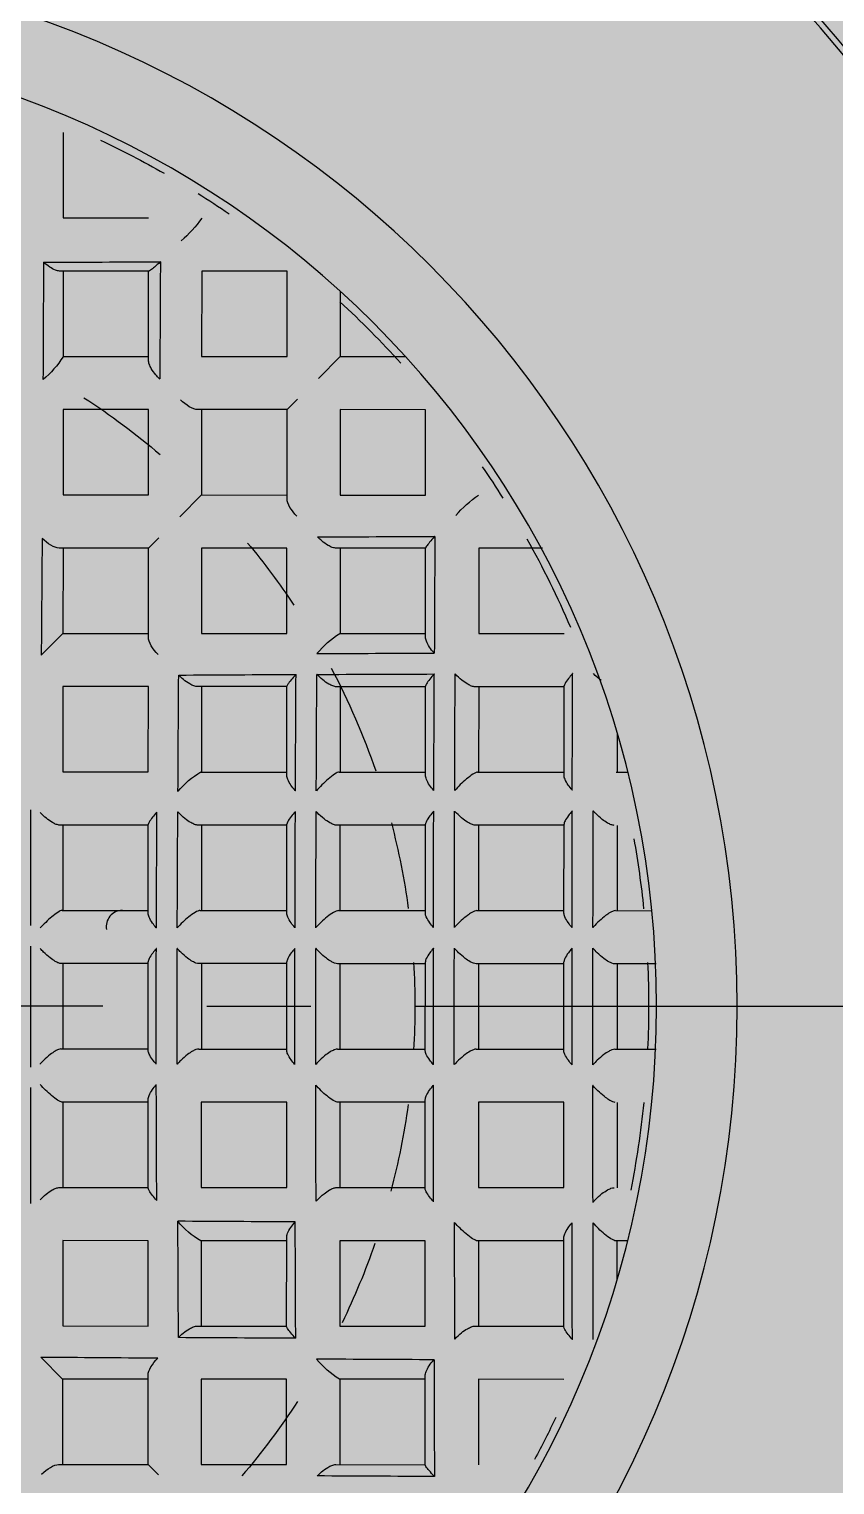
# Model space of a CAD drawing. Header units: millimetres. Extents: x 307301 to 459443, y -2888111 to -2805601.
# Drawn here: x 441224.58 to 441229.42, y -2881012.92 to -2881004.17 of the extents above; entities that cross this region are included whole.
import ezdxf

# ---------------------------------------------------------------- set-up
doc = ezdxf.new("R2010")
doc.units = ezdxf.units.MM
doc.header["$LTSCALE"] = 10
doc.header["$MEASUREMENT"] = 0
doc.linetypes.add('CENTER2', pattern=[1.125, 0.75, -0.125, 0.125, -0.125])
for name, color, linetype in [('$DDT_AUDIT_GENERATED_(131)', 7, 'Continuous'), ('$DDT_AUDIT_GENERATED_(159)', 7, 'Continuous'), ('$DDT_AUDIT_GENERATED_(15E)', 7, 'Continuous'), ('$DDT_AUDIT_GENERATED_(224)', 7, 'Continuous'), ('$DDT_AUDIT_GENERATED_(77)', 7, 'Continuous'), ('$DDT_AUDIT_GENERATED_(7E)', 7, 'Continuous'), ('$DDT_AUDIT_GENERATED_(901)', 7, 'Continuous'), ('$DDT_AUDIT_GENERATED_(E33)', 7, 'Continuous'), ('BMA  furniture', 6, 'Continuous'), ('Default', 7, 'Continuous'), ('Furniture - Plan', 3, 'Continuous')]:
    doc.layers.add(name, color=color, linetype=linetype)

# ---------------------------------------------------------------- blocks, each defined once
blk = doc.blocks.new('TUFTUFTU')
at = {"layer": 'Furniture - Plan', "ltscale": 0.01}
h = blk.add_hatch(color=250, dxfattribs=at)
h.dxf.hatch_style = 1
h.set_gradient(color1=(51, 51, 51), color2=(105, 105, 105), one_color=1, tint=0.41, name='INVCYLINDER')
edge = h.paths.add_edge_path()
edge.add_arc((1413476.938, -245799), 296.526, 0, 360)
at = {"layer": '$DDT_AUDIT_GENERATED_(131)', "color": 6, "linetype": 'Continuous'}
for start, end in [(115.3727, 119.6469), (122.0107, 124.2324), (132.6956, 137.8704), (145.7477, 147.984), (150.8264, 156.6984), (169.9388, 174.1675), (177.3842, 180.0261), (180.0261, 182.5504), (185.7775, 191.0834), (205.4253, 208.2256)]:
    blk.add_arc((1413476.938, -245799), 11.517, start, end, dxfattribs=at)
at = {"layer": '$DDT_AUDIT_GENERATED_(159)', "color": 6, "linetype": 'Continuous'}
for start, end in [(122.9248, 130.4438), (140.2891, 146.4102), (152.2081, 161.0698), (165.3604, 172.2515), (176.5422, 180.0261), (180.0261, 183.4538), (187.8004, 194.7813), (199.1279, 205.9048), (213.0563, 220.4118)]:
    blk.add_arc((1413476.938, -245799), 8.71, start, end, dxfattribs=at)
at = {"layer": '$DDT_AUDIT_GENERATED_(15E)', "color": 3, "linetype": 'Continuous'}
for radius in [295.946, 295.558]:
    blk.add_circle((1413476.938, -245799), radius, dxfattribs=at)
at = {"layer": '$DDT_AUDIT_GENERATED_(224)', "color": 3, "linetype": 'Continuous'}
for radius in [300, 296.526, 296.132]:
    blk.add_circle((1413476.938, -245799), radius, dxfattribs=at)
at = {"layer": '$DDT_AUDIT_GENERATED_(77)', "color": 6, "linetype": 'Continuous'}
for radius in [20.285, 17.962, 12.581]:
    blk.add_circle((1413476.938, -245799), radius, dxfattribs=at)
blk.add_arc((1413476.938, -245799), 18.03, 345.0261, 285.0261, dxfattribs=at)
at = {"layer": '$DDT_AUDIT_GENERATED_(7E)', "color": 6, "linetype": 'Continuous'}
for radius in [62.905, 61.937]:
    blk.add_circle((1413476.938, -245799), radius, dxfattribs=at)
at = {"layer": '$DDT_AUDIT_GENERATED_(901)', "color": 6, "linetype": 'Continuous'}
for p, q in [((1413472.453, -245788.502), (1413472.453, -245789.528)), ((1413472.453, -245789.528), (1413471.428, -245789.528)), ((1413469.763, -245790.168), (1413470.789, -245790.167)), ((1413469.764, -245791.193), (1413469.763, -245790.168)), ((1413470.789, -245790.167), (1413470.79, -245791.193)), ((1413471.425, -245790.167), (1413472.498, -245790.166)), ((1413471.428, -245791.24), (1413471.428, -245790.167)), ((1413472.454, -245790.166), (1413472.454, -245791.196)), ((1413469.125, -245790.407), (1413469.125, -245791.194)), ((1413469.125, -245791.194), (1413468.338, -245791.194)), ((1413469.125, -245791.194), (1413469.387, -245791.456)), ((1413470.79, -245791.193), (1413469.764, -245791.193)), ((1413472.454, -245791.192), (1413471.428, -245791.193)), ((1413468.099, -245791.833), (1413469.125, -245791.832)), ((1413468.1, -245792.859), (1413468.099, -245791.833)), ((1413469.125, -245791.832), (1413469.126, -245792.858)), ((1413469.639, -245791.707), (1413469.764, -245791.832)), ((1413469.764, -245792.906), (1413469.764, -245791.832)), ((1413469.764, -245791.832), (1413470.838, -245791.832)), ((1413470.79, -245791.832), (1413470.79, -245792.857)), ((1413471.429, -245792.857), (1413471.429, -245791.831)), ((1413471.429, -245791.831), (1413472.454, -245791.831)), ((1413472.454, -245791.831), (1413472.455, -245792.857)), ((1413469.126, -245792.858), (1413468.1, -245792.859)), ((1413470.79, -245792.857), (1413469.764, -245792.858)), ((1413470.79, -245792.857), (1413471.052, -245793.119)), ((1413472.455, -245792.857), (1413471.429, -245792.857)), ((1413471.304, -245793.371), (1413471.429, -245793.496)), ((1413466.697, -245793.498), (1413467.461, -245793.498)), ((1413467.461, -245793.498), (1413467.462, -245794.524)), ((1413468.101, -245794.567), (1413468.1, -245793.495)), ((1413468.1, -245793.497), (1413469.173, -245793.497)), ((1413469.126, -245793.497), (1413469.126, -245794.523)), ((1413469.765, -245793.497), (1413470.791, -245793.496)), ((1413469.765, -245794.523), (1413469.765, -245793.497)), ((1413470.791, -245793.496), (1413470.791, -245794.522)), ((1413471.429, -245793.496), (1413472.503, -245793.495)), ((1413471.43, -245794.569), (1413471.429, -245793.496)), ((1413472.455, -245793.495), (1413472.456, -245794.521)), ((1413467.462, -245794.524), (1413466.436, -245794.524)), ((1413469.13, -245794.523), (1413468.101, -245794.523)), ((1413470.791, -245794.522), (1413469.765, -245794.523)), ((1413472.456, -245794.521), (1413471.43, -245794.522)), ((1413472.456, -245794.521), (1413472.718, -245794.783)), ((1413466.437, -245796.226), (1413466.436, -245795.153)), ((1413466.436, -245795.163), (1413467.505, -245795.162)), ((1413467.462, -245795.162), (1413467.463, -245796.188)), ((1413468.101, -245796.227), (1413468.101, -245795.155)), ((1413468.101, -245795.162), (1413469.171, -245795.162)), ((1413469.127, -245795.162), (1413469.127, -245796.187)), ((1413469.766, -245796.228), (1413469.765, -245795.157)), ((1413469.765, -245795.161), (1413470.838, -245795.161)), ((1413470.791, -245795.161), (1413470.792, -245796.187)), ((1413471.431, -245796.186), (1413471.43, -245795.16)), ((1413471.43, -245795.16), (1413472.456, -245795.16)), ((1413472.456, -245795.16), (1413472.456, -245796.186)), ((1413465.798, -245795.719), (1413465.798, -245796.189)), ((1413465.812, -245796.189), (1413465.671, -245796.189)), ((1413467.475, -245796.188), (1413466.437, -245796.189)), ((1413469.137, -245796.187), (1413468.101, -245796.188)), ((1413470.799, -245796.187), (1413469.766, -245796.187)), ((1413472.456, -245796.186), (1413471.431, -245796.186)), ((1413472.844, -245796.641), (1413472.844, -245798.033)), ((1413465.798, -245796.828), (1413465.799, -245797.853)), ((1413466.438, -245797.884), (1413466.437, -245796.812)), ((1413466.437, -245796.827), (1413467.5, -245796.827)), ((1413467.463, -245796.827), (1413467.463, -245797.853)), ((1413468.102, -245797.884), (1413468.102, -245796.813)), ((1413468.102, -245796.827), (1413469.166, -245796.826)), ((1413469.128, -245796.826), (1413469.128, -245797.852)), ((1413469.767, -245797.884), (1413469.766, -245796.814)), ((1413469.766, -245796.826), (1413470.833, -245796.825)), ((1413470.792, -245796.825), (1413470.793, -245797.851)), ((1413471.431, -245797.885), (1413471.431, -245796.817)), ((1413471.431, -245796.825), (1413472.215, -245796.825)), ((1413472.215, -245796.825), (1413472.495, -245796.825)), ((1413472.457, -245796.825), (1413472.457, -245797.85)), ((1413465.82, -245797.853), (1413465.378, -245797.854)), ((1413467.484, -245797.853), (1413466.438, -245797.853)), ((1413469.147, -245797.852), (1413468.102, -245797.852)), ((1413470.81, -245797.851), (1413469.767, -245797.852)), ((1413471.741, -245797.851), (1413471.431, -245797.851)), ((1413472.467, -245797.85), (1413471.741, -245797.851)), ((1413472.844, -245798.278), (1413472.845, -245799.734)), ((1413466.438, -245799.541), (1413466.438, -245798.469)), ((1413468.103, -245799.54), (1413468.102, -245798.469)), ((1413469.767, -245799.538), (1413469.767, -245798.469)), ((1413471.432, -245799.536), (1413471.432, -245798.469)), ((1413471.432, -245798.49), (1413471.702, -245798.49)), ((1413471.702, -245798.49), (1413472.48, -245798.489)), ((1413472.457, -245798.489), (1413472.458, -245799.515)), ((1413465.332, -245798.492), (1413465.828, -245798.492)), ((1413465.799, -245798.492), (1413465.8, -245799.518)), ((1413466.438, -245798.492), (1413467.493, -245798.491)), ((1413467.464, -245798.491), (1413467.464, -245799.517)), ((1413468.102, -245798.491), (1413469.158, -245798.491)), ((1413469.128, -245798.491), (1413469.129, -245799.517)), ((1413469.767, -245798.49), (1413470.824, -245798.49)), ((1413470.793, -245798.49), (1413470.793, -245799.516)), ((1413465.828, -245799.518), (1413465.332, -245799.518)), ((1413467.493, -245799.517), (1413466.438, -245799.518)), ((1413469.158, -245799.517), (1413468.103, -245799.517)), ((1413470.824, -245799.516), (1413469.767, -245799.516)), ((1413471.702, -245799.515), (1413471.432, -245799.515)), ((1413472.48, -245799.515), (1413471.702, -245799.515)), ((1413472.845, -245799.98), (1413472.846, -245801.374)), ((1413465.8, -245800.157), (1413465.8, -245801.183)), ((1413466.439, -245800.156), (1413467.464, -245800.156)), ((1413466.439, -245801.182), (1413466.439, -245800.156)), ((1413467.464, -245800.156), (1413467.465, -245801.182)), ((1413468.104, -245801.196), (1413468.103, -245800.124)), ((1413468.103, -245800.156), (1413469.148, -245800.155)), ((1413469.129, -245800.155), (1413469.13, -245801.181)), ((1413469.768, -245800.155), (1413470.794, -245800.155)), ((1413469.768, -245801.181), (1413469.768, -245800.155)), ((1413470.794, -245800.155), (1413470.794, -245801.18)), ((1413471.433, -245801.188), (1413471.432, -245800.12)), ((1413471.432, -245800.154), (1413471.743, -245800.154)), ((1413471.743, -245800.154), (1413472.468, -245800.154)), ((1413472.458, -245800.154), (1413472.459, -245801.18)), ((1413467.465, -245801.182), (1413466.439, -245801.182)), ((1413469.168, -245801.181), (1413468.104, -245801.182)), ((1413470.794, -245801.18), (1413469.768, -245801.181)), ((1413472.217, -245801.18), (1413471.433, -245801.18)), ((1413472.497, -245801.18), (1413472.217, -245801.18)), ((1413466.44, -245802.856), (1413466.439, -245801.784)), ((1413469.769, -245802.85), (1413469.768, -245801.779)), ((1413465.673, -245801.821), (1413465.815, -245801.821)), ((1413465.801, -245801.821), (1413465.801, -245802.291)), ((1413466.439, -245801.821), (1413467.478, -245801.821)), ((1413467.465, -245801.821), (1413467.466, -245802.846)), ((1413468.104, -245801.82), (1413469.13, -245801.82)), ((1413468.104, -245802.846), (1413468.104, -245801.82)), ((1413469.13, -245801.82), (1413469.13, -245802.846)), ((1413469.769, -245801.82), (1413470.801, -245801.819)), ((1413470.794, -245801.819), (1413470.795, -245802.845)), ((1413471.433, -245801.819), (1413472.459, -245801.818)), ((1413471.434, -245802.845), (1413471.433, -245801.819)), ((1413472.459, -245801.818), (1413472.459, -245802.844)), ((1413467.508, -245802.846), (1413466.44, -245802.847)), ((1413469.13, -245802.846), (1413468.104, -245802.846)), ((1413470.842, -245802.845), (1413469.769, -245802.845)), ((1413472.459, -245802.844), (1413471.434, -245802.845)), ((1413472.46, -245803.483), (1413472.722, -245803.221)), ((1413466.44, -245803.486), (1413467.466, -245803.485)), ((1413467.466, -245803.485), (1413467.466, -245804.511)), ((1413468.105, -245804.513), (1413468.105, -245803.441)), ((1413468.105, -245803.485), (1413469.134, -245803.484)), ((1413469.131, -245803.484), (1413469.131, -245804.51)), ((1413469.769, -245803.484), (1413470.795, -245803.484)), ((1413469.77, -245804.51), (1413469.769, -245803.484)), ((1413470.795, -245803.484), (1413470.796, -245804.509)), ((1413471.434, -245804.509), (1413471.434, -245803.436)), ((1413471.434, -245803.483), (1413472.46, -245803.483)), ((1413472.46, -245803.483), (1413472.46, -245804.509)), ((1413469.178, -245804.51), (1413468.105, -245804.511)), ((1413470.796, -245804.509), (1413469.77, -245804.51)), ((1413471.309, -245804.634), (1413471.434, -245804.509)), ((1413472.508, -245804.509), (1413471.434, -245804.509))]:
    blk.add_line(p, q, dxfattribs=at)
for centre, radius, start, end in [((1413471.95, -245788.73), 1.411, 214.5949, 229.5417), ((1415259.21, -245781.917), 1787.943, 180.260784, 180.305924), ((1414868.102, -245784.23), 1395.425, 180.239399, 180.297288), ((1413473.436, -245790.575), 1.162, 212.3198, 230.3959), ((1413466.664, -245794.021), 1.411, 40.5105, 55.4572), ((1413461.641, -247540.433), 1747.089, 89.745654, 89.79185), ((1414410.117, -245786.804), 937.434, 180.401846, 180.487663), ((1413468.51, -245795.505), 1.162, 39.6562, 57.7323), ((1413463.174, -247258.902), 1464.152, 89.756176, 89.811348), ((1413465.537, -245794.515), 0.732, 308.4799, 318.1342), ((1411643.18, -245801.017), 1823.164, 0.144928, 0.188983), ((1411871.796, -245801.424), 1595.962, 0.180084, 0.230369), ((1413463.672, -247163.98), 1368.978, 89.760007, 89.819025), ((1411903.637, -245801.538), 1564.372, 0.187877, 0.239169), ((1412005.115, -245802.647), 1464.311, 0.24395, 0.298697), ((1413465.383, -246773.19), 978.185, 89.667209, 89.749692), ((1412002.879, -245802.985), 1466.799, 0.256692, 0.311337), ((1411673.157, -245807.421), 1797.951, 0.350594, 0.395135), ((1413470.301, -245797.055), 1.001, 39.4629, 60.2045), ((1412107.613, -245799.742), 1358.477, 0.071156, 0.130241), ((1412163.344, -245799.723), 1302.998, 0.073326, 0.134915), ((1412451.408, -245799.635), 1016.347, 0.089011, 0.167875), ((1412498.277, -245799.624), 969.73, 0.09261, 0.175244), ((1412735.95, -245799.593), 733.47, 0.119953, 0.229024), ((1412773.693, -245799.595), 695.977, 0.126546, 0.241453), ((1412958.201, -245799.675), 512.884, 0.18039, 0.33595), ((1412985.93, -245799.707), 485.406, 0.19433, 0.35862), ((1412241.957, -245799.562), 1224.133, 359.993278, 0.058828), ((1412297.968, -245799.536), 1168.373, 359.991721, 0.060385), ((1412588.193, -245799.404), 879.562, 359.980511, 0.071595), ((1412635.549, -245799.383), 832.457, 359.977948, 0.074158), ((1412877.168, -245799.273), 592.25, 359.958571, 0.093534), ((1412915.869, -245799.255), 553.802, 359.95392, 0.09819), ((1413108.884, -245799.167), 362.199, 359.9161, 0.136), ((1413138.929, -245799.154), 332.406, 359.90633, 0.14577), ((1412107.624, -245799.503), 1358.466, 359.921865, 359.98095), ((1412498.261, -245799.266), 969.745, 359.876862, 359.959495), ((1412735.971, -245799.081), 733.448, 359.82308, 359.932155), ((1412985.892, -245798.74), 485.444, 359.69349, 359.85777), ((1411594.977, -245798.738), 1871.113, 359.869268, 359.9122), ((1411643.157, -245798.651), 1823.185, 359.863123, 359.907178), ((1411871.823, -245798.036), 1595.933, 359.821736, 359.872022), ((1412002.826, -245796.356), 1466.849, 359.74077, 359.795413), ((1413465.989, -244943.136), 858.465, 270.245407, 270.339537), ((1413470.303, -245800.951), 1.001, 299.8476, 320.5892), ((1411673.249, -245792.22), 1797.851, 359.65697, 359.701513), ((1413464.233, -244780.812), 1022.195, 270.304189, 270.383121), ((1413462.168, -244407.837), 1395.425, 270.239399, 270.297288), ((1413468.513, -245802.503), 1.162, 302.3198, 320.3959), ((1413464.743, -244865.821), 937.434, 270.401846, 270.487663), ((1413459.856, -244016.729), 1787.943, 270.260784, 270.305924)]:
    blk.add_arc(centre, radius, start, end, dxfattribs=at)
at = {"layer": '$DDT_AUDIT_GENERATED_(901)', "color": 6, "linetype": 'Continuous', "extrusion": (0, 0, -1)}
blk.add_ellipse((1413471.742, -245798.044), major_axis=(0.137, -0.137), ratio=1, start_param=3.926991, end_param=5.680114, dxfattribs=at)
at = {"layer": '$DDT_AUDIT_GENERATED_(901)', "color": 6, "linetype": 'Continuous'}
for points in [[(1413472.689, -245790.06), (1413472.217, -245790.059), (1413471.75, -245790.057), (1413471.286, -245790.055)], [(1413470.838, -245791.832), (1413470.896, -245791.832), (1413470.978, -245791.777), (1413471.044, -245791.713)], [(1413469.646, -245793.112), (1413469.71, -245793.047), (1413469.764, -245792.964), (1413469.764, -245792.906)], [(1413467.988, -245793.356), (1413467.991, -245793.82), (1413467.993, -245794.287), (1413467.995, -245794.758)], [(1413472.503, -245793.495), (1413472.56, -245793.495), (1413472.641, -245793.442), (1413472.707, -245793.379)], [(1413471.314, -245794.774), (1413471.377, -245794.708), (1413471.43, -245794.627), (1413471.43, -245794.569)], [(1413467.998, -245803.25), (1413467.997, -245803.721), (1413467.995, -245804.189), (1413467.994, -245804.653)], [(1413471.434, -245803.436), (1413471.434, -245803.378), (1413471.38, -245803.297), (1413471.318, -245803.232)], [(1413472.712, -245804.625), (1413472.647, -245804.562), (1413472.565, -245804.509), (1413472.508, -245804.509)]]:
    blk.add_open_spline(points, degree=3, dxfattribs=at)
for points, knots in [([(1413471.286, -245790.055), (1413471.287, -245790.056), (1413471.287, -245790.057), (1413471.288, -245790.057), (1413471.312, -245790.08), (1413471.335, -245790.1), (1413471.355, -245790.118), (1413471.374, -245790.134), (1413471.391, -245790.147), (1413471.404, -245790.156), (1413471.414, -245790.163), (1413471.421, -245790.167), (1413471.425, -245790.167)], [0, 0, 0, 0, 0.013084, 0.013084, 0.013084, 0.39311, 0.39311, 0.39311, 0.743636, 0.743636, 0.743636, 1, 1, 1, 1]), ([(1413472.498, -245790.166), (1413472.512, -245790.166), (1413472.529, -245790.162), (1413472.547, -245790.155), (1413472.569, -245790.147), (1413472.592, -245790.134), (1413472.615, -245790.118), (1413472.639, -245790.102), (1413472.663, -245790.083), (1413472.686, -245790.063), (1413472.687, -245790.062), (1413472.688, -245790.061), (1413472.689, -245790.06)], [0, 0, 0, 0, 0.279991, 0.279991, 0.279991, 0.629241, 0.629241, 0.629241, 0.985245, 0.985245, 0.985245, 1, 1, 1, 1]), ([(1413471.293, -245791.464), (1413471.294, -245791.463), (1413471.295, -245791.462), (1413471.296, -245791.461), (1413471.311, -245791.446), (1413471.326, -245791.43), (1413471.34, -245791.413), (1413471.361, -245791.389), (1413471.38, -245791.363), (1413471.395, -245791.337), (1413471.405, -245791.32), (1413471.413, -245791.303), (1413471.419, -245791.286), (1413471.425, -245791.27), (1413471.428, -245791.254), (1413471.428, -245791.24)], [0, 0, 0, 0, 0.013205, 0.013205, 0.013205, 0.234096, 0.234096, 0.234096, 0.56363, 0.56363, 0.56363, 0.780538, 0.780538, 0.780538, 1, 1, 1, 1]), ([(1413467.988, -245793.356), (1413467.989, -245793.356), (1413467.99, -245793.357), (1413467.991, -245793.358), (1413468.013, -245793.382), (1413468.034, -245793.405), (1413468.051, -245793.425), (1413468.067, -245793.444), (1413468.081, -245793.461), (1413468.09, -245793.474), (1413468.096, -245793.483), (1413468.1, -245793.491), (1413468.1, -245793.495)], [0, 0, 0, 0, 0.013084, 0.013084, 0.013084, 0.39311, 0.39311, 0.39311, 0.743636, 0.743636, 0.743636, 1, 1, 1, 1]), ([(1413469.173, -245793.497), (1413469.187, -245793.497), (1413469.203, -245793.493), (1413469.22, -245793.488), (1413469.236, -245793.482), (1413469.253, -245793.473), (1413469.27, -245793.463), (1413469.296, -245793.448), (1413469.322, -245793.429), (1413469.347, -245793.409), (1413469.363, -245793.395), (1413469.379, -245793.38), (1413469.394, -245793.364), (1413469.395, -245793.363), (1413469.396, -245793.362), (1413469.397, -245793.361)], [0, 0, 0, 0, 0.219462, 0.219462, 0.219462, 0.43637, 0.43637, 0.43637, 0.765904, 0.765904, 0.765904, 0.986795, 0.986795, 0.986795, 1, 1, 1, 1]), ([(1413467.995, -245794.758), (1413467.995, -245794.757), (1413467.996, -245794.757), (1413467.997, -245794.756), (1413468.018, -245794.733), (1413468.037, -245794.709), (1413468.053, -245794.685), (1413468.068, -245794.662), (1413468.081, -245794.638), (1413468.09, -245794.616), (1413468.097, -245794.599), (1413468.101, -245794.582), (1413468.101, -245794.567)], [0, 0, 0, 0, 0.014755, 0.014755, 0.014755, 0.370759, 0.370759, 0.370759, 0.720009, 0.720009, 0.720009, 1, 1, 1, 1]), ([(1413466.333, -245795.003), (1413466.334, -245795.004), (1413466.335, -245795.005), (1413466.336, -245795.006), (1413466.353, -245795.026), (1413466.37, -245795.045), (1413466.384, -245795.063), (1413466.401, -245795.085), (1413466.416, -245795.106), (1413466.425, -245795.123), (1413466.432, -245795.135), (1413466.436, -245795.146), (1413466.436, -245795.153)], [0, 0, 0, 0, 0.013794, 0.013794, 0.013794, 0.332699, 0.332699, 0.332699, 0.717117, 0.717117, 0.717117, 1, 1, 1, 1]), ([(1413467.505, -245795.162), (1413467.517, -245795.162), (1413467.531, -245795.159), (1413467.547, -245795.154), (1413467.562, -245795.149), (1413467.578, -245795.141), (1413467.593, -245795.132), (1413467.617, -245795.118), (1413467.642, -245795.101), (1413467.665, -245795.083), (1413467.692, -245795.06), (1413467.718, -245795.036), (1413467.742, -245795.01), (1413467.743, -245795.009), (1413467.744, -245795.008), (1413467.744, -245795.007)], [0, 0, 0, 0, 0.187816, 0.187816, 0.187816, 0.373526, 0.373526, 0.373526, 0.654344, 0.654344, 0.654344, 0.987809, 0.987809, 0.987809, 1, 1, 1, 1]), ([(1413467.996, -245795.008), (1413467.996, -245795.009), (1413467.997, -245795.01), (1413467.998, -245795.011), (1413468.017, -245795.031), (1413468.034, -245795.051), (1413468.049, -245795.07), (1413468.066, -245795.091), (1413468.08, -245795.111), (1413468.09, -245795.127), (1413468.097, -245795.139), (1413468.101, -245795.149), (1413468.101, -245795.155)], [0, 0, 0, 0, 0.013593, 0.013593, 0.013593, 0.347736, 0.347736, 0.347736, 0.724088, 0.724088, 0.724088, 1, 1, 1, 1]), ([(1413469.171, -245795.162), (1413469.184, -245795.162), (1413469.199, -245795.158), (1413469.215, -245795.153), (1413469.23, -245795.147), (1413469.247, -245795.139), (1413469.263, -245795.13), (1413469.288, -245795.116), (1413469.313, -245795.098), (1413469.336, -245795.079), (1413469.36, -245795.06), (1413469.382, -245795.038), (1413469.403, -245795.016), (1413469.404, -245795.015), (1413469.405, -245795.014), (1413469.406, -245795.013)], [0, 0, 0, 0, 0.198123, 0.198123, 0.198123, 0.393986, 0.393986, 0.393986, 0.691201, 0.691201, 0.691201, 0.987467, 0.987467, 0.987467, 1, 1, 1, 1]), ([(1413469.657, -245795.014), (1413469.658, -245795.015), (1413469.658, -245795.016), (1413469.659, -245795.017), (1413469.68, -245795.039), (1413469.699, -245795.061), (1413469.715, -245795.08), (1413469.732, -245795.1), (1413469.746, -245795.118), (1413469.755, -245795.133), (1413469.761, -245795.143), (1413469.765, -245795.152), (1413469.765, -245795.157)], [0, 0, 0, 0, 0.013311, 0.013311, 0.013311, 0.371992, 0.371992, 0.371992, 0.734773, 0.734773, 0.734773, 1, 1, 1, 1]), ([(1413470.838, -245795.161), (1413470.851, -245795.161), (1413470.867, -245795.157), (1413470.883, -245795.152), (1413470.899, -245795.146), (1413470.916, -245795.138), (1413470.933, -245795.128), (1413470.959, -245795.113), (1413470.985, -245795.095), (1413471.009, -245795.074), (1413471.027, -245795.059), (1413471.045, -245795.042), (1413471.062, -245795.024), (1413471.063, -245795.023), (1413471.064, -245795.022), (1413471.065, -245795.021)], [0, 0, 0, 0, 0.212867, 0.212867, 0.212867, 0.423265, 0.423265, 0.423265, 0.743237, 0.743237, 0.743237, 0.986997, 0.986997, 0.986997, 1, 1, 1, 1]), ([(1413467.475, -245796.188), (1413467.487, -245796.188), (1413467.508, -245796.198), (1413467.557, -245796.229), (1413467.583, -245796.249), (1413467.66, -245796.314), (1413467.709, -245796.363), (1413467.749, -245796.408)], [0, 0, 0, 0, 0.25, 0.25, 0.5, 0.5, 1, 1, 1, 1]), ([(1413469.137, -245796.187), (1413469.148, -245796.187), (1413469.169, -245796.197), (1413469.217, -245796.23), (1413469.244, -245796.251), (1413469.322, -245796.318), (1413469.371, -245796.367), (1413469.412, -245796.412)], [0, 0, 0, 0, 0.25, 0.25, 0.5, 0.5, 1, 1, 1, 1]), ([(1413466.337, -245796.405), (1413466.338, -245796.404), (1413466.339, -245796.403), (1413466.34, -245796.402), (1413466.357, -245796.383), (1413466.373, -245796.363), (1413466.386, -245796.343), (1413466.403, -245796.319), (1413466.416, -245796.295), (1413466.425, -245796.273), (1413466.433, -245796.256), (1413466.437, -245796.239), (1413466.437, -245796.226)], [0, 0, 0, 0, 0.014965, 0.014965, 0.014965, 0.324839, 0.324839, 0.324839, 0.702876, 0.702876, 0.702876, 1, 1, 1, 1]), ([(1413468.001, -245796.408), (1413468.002, -245796.408), (1413468.003, -245796.407), (1413468.003, -245796.406), (1413468.021, -245796.386), (1413468.037, -245796.365), (1413468.051, -245796.345), (1413468.068, -245796.321), (1413468.081, -245796.297), (1413468.09, -245796.275), (1413468.097, -245796.257), (1413468.101, -245796.241), (1413468.101, -245796.227)], [0, 0, 0, 0, 0.014955, 0.014955, 0.014955, 0.332887, 0.332887, 0.332887, 0.705714, 0.705714, 0.705714, 1, 1, 1, 1]), ([(1413469.664, -245796.413), (1413469.665, -245796.412), (1413469.665, -245796.411), (1413469.666, -245796.41), (1413469.685, -245796.389), (1413469.702, -245796.368), (1413469.717, -245796.346), (1413469.733, -245796.323), (1413469.746, -245796.299), (1413469.755, -245796.277), (1413469.762, -245796.259), (1413469.766, -245796.242), (1413469.766, -245796.228)], [0, 0, 0, 0, 0.014912, 0.014912, 0.014912, 0.34563, 0.34563, 0.34563, 0.710402, 0.710402, 0.710402, 1, 1, 1, 1]), ([(1413465.834, -245796.828), (1413465.844, -245796.828), (1413465.857, -245796.825), (1413465.871, -245796.82), (1413465.884, -245796.815), (1413465.899, -245796.808), (1413465.914, -245796.8), (1413465.935, -245796.788), (1413465.958, -245796.772), (1413465.979, -245796.756), (1413466.007, -245796.734), (1413466.035, -245796.709), (1413466.06, -245796.683), (1413466.068, -245796.675), (1413466.076, -245796.666), (1413466.084, -245796.657), (1413466.085, -245796.656), (1413466.086, -245796.655), (1413466.086, -245796.654)], [0, 0, 0, 0, 0.162938, 0.162938, 0.162938, 0.324202, 0.324202, 0.324202, 0.563299, 0.563299, 0.563299, 0.883093, 0.883093, 0.883093, 0.988652, 0.988652, 0.988652, 1, 1, 1, 1]), ([(1413466.338, -245796.655), (1413466.339, -245796.656), (1413466.34, -245796.657), (1413466.34, -245796.657), (1413466.356, -245796.675), (1413466.371, -245796.693), (1413466.384, -245796.711), (1413466.401, -245796.734), (1413466.416, -245796.756), (1413466.425, -245796.775), (1413466.433, -245796.789), (1413466.437, -245796.802), (1413466.437, -245796.812)], [0, 0, 0, 0, 0.014252, 0.014252, 0.014252, 0.306746, 0.306746, 0.306746, 0.70396, 0.70396, 0.70396, 1, 1, 1, 1]), ([(1413467.5, -245796.827), (1413467.511, -245796.827), (1413467.524, -245796.824), (1413467.538, -245796.819), (1413467.552, -245796.814), (1413467.566, -245796.807), (1413467.581, -245796.799), (1413467.604, -245796.786), (1413467.626, -245796.771), (1413467.648, -245796.754), (1413467.677, -245796.731), (1413467.704, -245796.706), (1413467.729, -245796.68), (1413467.736, -245796.673), (1413467.742, -245796.667), (1413467.748, -245796.66), (1413467.749, -245796.659), (1413467.749, -245796.658), (1413467.75, -245796.657)], [0, 0, 0, 0, 0.167273, 0.167273, 0.167273, 0.332789, 0.332789, 0.332789, 0.579523, 0.579523, 0.579523, 0.906487, 0.906487, 0.906487, 0.9885, 0.9885, 0.9885, 1, 1, 1, 1]), ([(1413468.002, -245796.658), (1413468.002, -245796.659), (1413468.003, -245796.659), (1413468.004, -245796.66), (1413468.02, -245796.679), (1413468.035, -245796.697), (1413468.048, -245796.714), (1413468.066, -245796.737), (1413468.081, -245796.759), (1413468.09, -245796.778), (1413468.097, -245796.791), (1413468.102, -245796.804), (1413468.102, -245796.813)], [0, 0, 0, 0, 0.014142, 0.014142, 0.014142, 0.312027, 0.312027, 0.312027, 0.706914, 0.706914, 0.706914, 1, 1, 1, 1]), ([(1413469.166, -245796.826), (1413469.178, -245796.826), (1413469.191, -245796.823), (1413469.205, -245796.818), (1413469.22, -245796.813), (1413469.235, -245796.806), (1413469.25, -245796.797), (1413469.273, -245796.784), (1413469.296, -245796.768), (1413469.318, -245796.751), (1413469.347, -245796.728), (1413469.375, -245796.702), (1413469.4, -245796.676), (1413469.404, -245796.672), (1413469.407, -245796.668), (1413469.411, -245796.664), (1413469.412, -245796.663), (1413469.413, -245796.662), (1413469.413, -245796.661)], [0, 0, 0, 0, 0.173521, 0.173521, 0.173521, 0.345169, 0.345169, 0.345169, 0.602704, 0.602704, 0.602704, 0.939268, 0.939268, 0.939268, 0.988285, 0.988285, 0.988285, 1, 1, 1, 1]), ([(1413469.665, -245796.662), (1413469.666, -245796.663), (1413469.666, -245796.664), (1413469.667, -245796.665), (1413469.684, -245796.684), (1413469.7, -245796.702), (1413469.713, -245796.72), (1413469.731, -245796.742), (1413469.745, -245796.763), (1413469.755, -245796.781), (1413469.762, -245796.795), (1413469.766, -245796.806), (1413469.766, -245796.814)], [0, 0, 0, 0, 0.013976, 0.013976, 0.013976, 0.321504, 0.321504, 0.321504, 0.711834, 0.711834, 0.711834, 1, 1, 1, 1]), ([(1413470.833, -245796.825), (1413470.845, -245796.825), (1413470.86, -245796.822), (1413470.874, -245796.817), (1413470.889, -245796.812), (1413470.905, -245796.804), (1413470.921, -245796.795), (1413470.944, -245796.782), (1413470.968, -245796.765), (1413470.991, -245796.747), (1413471.02, -245796.724), (1413471.048, -245796.697), (1413471.073, -245796.67), (1413471.074, -245796.669), (1413471.075, -245796.668), (1413471.075, -245796.667)], [0, 0, 0, 0, 0.183182, 0.183182, 0.183182, 0.364326, 0.364326, 0.364326, 0.63811, 0.63811, 0.63811, 0.987958, 0.987958, 0.987958, 1, 1, 1, 1]), ([(1413471.327, -245796.669), (1413471.327, -245796.67), (1413471.328, -245796.67), (1413471.329, -245796.671), (1413471.347, -245796.691), (1413471.364, -245796.711), (1413471.379, -245796.73), (1413471.396, -245796.751), (1413471.41, -245796.771), (1413471.42, -245796.788), (1413471.426, -245796.8), (1413471.431, -245796.81), (1413471.431, -245796.817)], [0, 0, 0, 0, 0.013705, 0.013705, 0.013705, 0.340198, 0.340198, 0.340198, 0.720806, 0.720806, 0.720806, 1, 1, 1, 1]), ([(1413472.495, -245796.825), (1413472.507, -245796.825), (1413472.522, -245796.821), (1413472.536, -245796.816), (1413472.551, -245796.811), (1413472.567, -245796.803), (1413472.583, -245796.794), (1413472.607, -245796.78), (1413472.632, -245796.762), (1413472.655, -245796.743), (1413472.68, -245796.723), (1413472.704, -245796.7), (1413472.726, -245796.677), (1413472.727, -245796.676), (1413472.728, -245796.675), (1413472.729, -245796.674)], [0, 0, 0, 0, 0.193472, 0.193472, 0.193472, 0.384698, 0.384698, 0.384698, 0.678326, 0.678326, 0.678326, 0.987694, 0.987694, 0.987694, 1, 1, 1, 1]), ([(1413465.82, -245797.853), (1413465.828, -245797.853), (1413465.837, -245797.856), (1413465.848, -245797.86), (1413465.859, -245797.864), (1413465.871, -245797.87), (1413465.884, -245797.877), (1413465.901, -245797.887), (1413465.919, -245797.899), (1413465.937, -245797.913), (1413465.961, -245797.931), (1413465.986, -245797.952), (1413466.01, -245797.974), (1413466.037, -245797.999), (1413466.063, -245798.026), (1413466.087, -245798.053), (1413466.087, -245798.054), (1413466.088, -245798.054), (1413466.089, -245798.055)], [0, 0, 0, 0, 0.130615, 0.130615, 0.130615, 0.260342, 0.260342, 0.260342, 0.438697, 0.438697, 0.438697, 0.690382, 0.690382, 0.690382, 0.989825, 0.989825, 0.989825, 1, 1, 1, 1]), ([(1413466.341, -245798.055), (1413466.341, -245798.054), (1413466.342, -245798.054), (1413466.343, -245798.053), (1413466.358, -245798.035), (1413466.373, -245798.017), (1413466.385, -245797.999), (1413466.402, -245797.975), (1413466.417, -245797.951), (1413466.426, -245797.929), (1413466.433, -245797.912), (1413466.438, -245797.897), (1413466.438, -245797.884)], [0, 0, 0, 0, 0.0149, 0.0149, 0.0149, 0.303312, 0.303312, 0.303312, 0.696338, 0.696338, 0.696338, 1, 1, 1, 1]), ([(1413467.484, -245797.853), (1413467.491, -245797.853), (1413467.501, -245797.855), (1413467.511, -245797.859), (1413467.522, -245797.863), (1413467.534, -245797.869), (1413467.546, -245797.876), (1413467.563, -245797.886), (1413467.581, -245797.898), (1413467.598, -245797.911), (1413467.623, -245797.93), (1413467.648, -245797.95), (1413467.671, -245797.972), (1413467.7, -245797.998), (1413467.727, -245798.026), (1413467.751, -245798.053), (1413467.752, -245798.054), (1413467.753, -245798.055), (1413467.753, -245798.056)], [0, 0, 0, 0, 0.129049, 0.129049, 0.129049, 0.257259, 0.257259, 0.257259, 0.432473, 0.432473, 0.432473, 0.68013, 0.68013, 0.68013, 0.989883, 0.989883, 0.989883, 1, 1, 1, 1]), ([(1413468.005, -245798.056), (1413468.006, -245798.055), (1413468.007, -245798.054), (1413468.007, -245798.053), (1413468.023, -245798.035), (1413468.037, -245798.017), (1413468.05, -245797.999), (1413468.067, -245797.975), (1413468.081, -245797.951), (1413468.091, -245797.929), (1413468.098, -245797.913), (1413468.102, -245797.897), (1413468.102, -245797.884)], [0, 0, 0, 0, 0.014924, 0.014924, 0.014924, 0.304806, 0.304806, 0.304806, 0.696698, 0.696698, 0.696698, 1, 1, 1, 1]), ([(1413469.147, -245797.852), (1413469.176, -245797.852), (1413469.233, -245797.887), (1413469.332, -245797.967), (1413469.379, -245798.013), (1413469.418, -245798.057)], [0, 0, 0, 0, 0.5, 0.5, 1, 1, 1, 1]), ([(1413469.669, -245798.058), (1413469.67, -245798.057), (1413469.671, -245798.056), (1413469.672, -245798.055), (1413469.687, -245798.037), (1413469.702, -245798.018), (1413469.715, -245798), (1413469.732, -245797.976), (1413469.746, -245797.952), (1413469.755, -245797.93), (1413469.762, -245797.913), (1413469.767, -245797.897), (1413469.767, -245797.884)], [0, 0, 0, 0, 0.014954, 0.014954, 0.014954, 0.307284, 0.307284, 0.307284, 0.69736, 0.69736, 0.69736, 1, 1, 1, 1]), ([(1413470.81, -245797.851), (1413470.837, -245797.851), (1413470.895, -245797.888), (1413470.995, -245797.969), (1413471.042, -245798.015), (1413471.082, -245798.06)], [0, 0, 0, 0, 0.5, 0.5, 1, 1, 1, 1]), ([(1413471.333, -245798.061), (1413471.334, -245798.06), (1413471.335, -245798.059), (1413471.336, -245798.058), (1413471.352, -245798.039), (1413471.367, -245798.02), (1413471.38, -245798.002), (1413471.396, -245797.978), (1413471.411, -245797.954), (1413471.42, -245797.932), (1413471.427, -245797.915), (1413471.431, -245797.899), (1413471.431, -245797.885)], [0, 0, 0, 0, 0.01499, 0.01499, 0.01499, 0.31191, 0.31191, 0.31191, 0.698733, 0.698733, 0.698733, 1, 1, 1, 1]), ([(1413472.467, -245797.85), (1413472.489, -245797.85), (1413472.542, -245797.887), (1413472.64, -245797.97), (1413472.688, -245798.016), (1413472.729, -245798.061)], [0, 0, 0, 0, 0.5, 0.5, 1, 1, 1, 1]), ([(1413465.828, -245798.492), (1413465.837, -245798.492), (1413465.848, -245798.49), (1413465.861, -245798.485), (1413465.873, -245798.481), (1413465.886, -245798.474), (1413465.9, -245798.467), (1413465.919, -245798.456), (1413465.94, -245798.442), (1413465.959, -245798.427), (1413465.987, -245798.406), (1413466.013, -245798.383), (1413466.038, -245798.359), (1413466.055, -245798.342), (1413466.072, -245798.325), (1413466.087, -245798.308), (1413466.088, -245798.307), (1413466.088, -245798.306), (1413466.089, -245798.305)], [0, 0, 0, 0, 0.145875, 0.145875, 0.145875, 0.290449, 0.290449, 0.290449, 0.498511, 0.498511, 0.498511, 0.786425, 0.786425, 0.786425, 0.989253, 0.989253, 0.989253, 1, 1, 1, 1]), ([(1413466.341, -245798.305), (1413466.342, -245798.306), (1413466.342, -245798.307), (1413466.343, -245798.307), (1413466.358, -245798.325), (1413466.372, -245798.342), (1413466.385, -245798.359), (1413466.402, -245798.383), (1413466.417, -245798.407), (1413466.426, -245798.427), (1413466.433, -245798.443), (1413466.438, -245798.458), (1413466.438, -245798.469)], [0, 0, 0, 0, 0.014647, 0.014647, 0.014647, 0.296301, 0.296301, 0.296301, 0.696508, 0.696508, 0.696508, 1, 1, 1, 1]), ([(1413467.493, -245798.491), (1413467.502, -245798.491), (1413467.513, -245798.489), (1413467.526, -245798.484), (1413467.538, -245798.48), (1413467.552, -245798.473), (1413467.565, -245798.466), (1413467.585, -245798.455), (1413467.606, -245798.441), (1413467.625, -245798.426), (1413467.653, -245798.405), (1413467.679, -245798.382), (1413467.704, -245798.358), (1413467.721, -245798.341), (1413467.737, -245798.325), (1413467.751, -245798.308), (1413467.752, -245798.307), (1413467.753, -245798.306), (1413467.754, -245798.305)], [0, 0, 0, 0, 0.146971, 0.146971, 0.146971, 0.292613, 0.292613, 0.292613, 0.502793, 0.502793, 0.502793, 0.793256, 0.793256, 0.793256, 0.98921, 0.98921, 0.98921, 1, 1, 1, 1]), ([(1413468.005, -245798.305), (1413468.006, -245798.306), (1413468.007, -245798.307), (1413468.008, -245798.308), (1413468.023, -245798.325), (1413468.037, -245798.343), (1413468.049, -245798.36), (1413468.066, -245798.383), (1413468.081, -245798.407), (1413468.091, -245798.427), (1413468.098, -245798.443), (1413468.102, -245798.457), (1413468.102, -245798.469)], [0, 0, 0, 0, 0.014628, 0.014628, 0.014628, 0.296243, 0.296243, 0.296243, 0.696776, 0.696776, 0.696776, 1, 1, 1, 1]), ([(1413469.158, -245798.491), (1413469.167, -245798.491), (1413469.179, -245798.488), (1413469.192, -245798.484), (1413469.204, -245798.479), (1413469.218, -245798.473), (1413469.231, -245798.465), (1413469.251, -245798.454), (1413469.272, -245798.44), (1413469.292, -245798.424), (1413469.32, -245798.404), (1413469.346, -245798.38), (1413469.371, -245798.356), (1413469.387, -245798.34), (1413469.402, -245798.325), (1413469.416, -245798.309), (1413469.417, -245798.308), (1413469.417, -245798.307), (1413469.418, -245798.306)], [0, 0, 0, 0, 0.148561, 0.148561, 0.148561, 0.295756, 0.295756, 0.295756, 0.509003, 0.509003, 0.509003, 0.80311, 0.80311, 0.80311, 0.989148, 0.989148, 0.989148, 1, 1, 1, 1]), ([(1413469.67, -245798.306), (1413469.67, -245798.307), (1413469.671, -245798.308), (1413469.672, -245798.309), (1413469.687, -245798.326), (1413469.701, -245798.344), (1413469.713, -245798.36), (1413469.731, -245798.384), (1413469.746, -245798.407), (1413469.755, -245798.428), (1413469.763, -245798.443), (1413469.767, -245798.458), (1413469.767, -245798.469)], [0, 0, 0, 0, 0.0146, 0.0146, 0.0146, 0.296351, 0.296351, 0.296351, 0.697247, 0.697247, 0.697247, 1, 1, 1, 1]), ([(1413470.824, -245798.49), (1413470.833, -245798.49), (1413470.845, -245798.487), (1413470.858, -245798.483), (1413470.87, -245798.478), (1413470.884, -245798.472), (1413470.898, -245798.464), (1413470.919, -245798.452), (1413470.94, -245798.438), (1413470.96, -245798.423), (1413470.988, -245798.402), (1413471.015, -245798.378), (1413471.039, -245798.353), (1413471.054, -245798.339), (1413471.067, -245798.325), (1413471.08, -245798.31), (1413471.081, -245798.309), (1413471.082, -245798.309), (1413471.082, -245798.308)], [0, 0, 0, 0, 0.151079, 0.151079, 0.151079, 0.300732, 0.300732, 0.300732, 0.51881, 0.51881, 0.51881, 0.818547, 0.818547, 0.818547, 0.989051, 0.989051, 0.989051, 1, 1, 1, 1]), ([(1413471.334, -245798.308), (1413471.335, -245798.309), (1413471.336, -245798.31), (1413471.336, -245798.311), (1413471.351, -245798.328), (1413471.366, -245798.345), (1413471.378, -245798.362), (1413471.395, -245798.386), (1413471.41, -245798.409), (1413471.42, -245798.429), (1413471.427, -245798.444), (1413471.432, -245798.458), (1413471.432, -245798.469)], [0, 0, 0, 0, 0.014552, 0.014552, 0.014552, 0.296996, 0.296996, 0.296996, 0.698185, 0.698185, 0.698185, 1, 1, 1, 1]), ([(1413472.48, -245798.489), (1413472.488, -245798.489), (1413472.499, -245798.487), (1413472.51, -245798.482), (1413472.522, -245798.477), (1413472.535, -245798.471), (1413472.548, -245798.463), (1413472.568, -245798.451), (1413472.588, -245798.437), (1413472.608, -245798.421), (1413472.636, -245798.4), (1413472.663, -245798.376), (1413472.688, -245798.351), (1413472.702, -245798.338), (1413472.715, -245798.325), (1413472.727, -245798.311), (1413472.728, -245798.31), (1413472.729, -245798.309), (1413472.729, -245798.308)], [0, 0, 0, 0, 0.152296, 0.152296, 0.152296, 0.303133, 0.303133, 0.303133, 0.524406, 0.524406, 0.524406, 0.830898, 0.830898, 0.830898, 0.989077, 0.989077, 0.989077, 1, 1, 1, 1]), ([(1413465.828, -245799.518), (1413465.837, -245799.518), (1413465.849, -245799.521), (1413465.861, -245799.525), (1413465.873, -245799.529), (1413465.887, -245799.536), (1413465.9, -245799.544), (1413465.92, -245799.555), (1413465.94, -245799.568), (1413465.96, -245799.583), (1413465.987, -245799.604), (1413466.014, -245799.627), (1413466.038, -245799.651), (1413466.056, -245799.668), (1413466.072, -245799.685), (1413466.087, -245799.702), (1413466.088, -245799.703), (1413466.089, -245799.704), (1413466.09, -245799.705)], [0, 0, 0, 0, 0.145875, 0.145875, 0.145875, 0.290449, 0.290449, 0.290449, 0.498511, 0.498511, 0.498511, 0.786425, 0.786425, 0.786425, 0.989253, 0.989253, 0.989253, 1, 1, 1, 1]), ([(1413467.493, -245799.517), (1413467.502, -245799.517), (1413467.514, -245799.52), (1413467.526, -245799.524), (1413467.539, -245799.529), (1413467.552, -245799.535), (1413467.566, -245799.543), (1413467.586, -245799.554), (1413467.606, -245799.568), (1413467.626, -245799.583), (1413467.653, -245799.604), (1413467.68, -245799.627), (1413467.705, -245799.651), (1413467.721, -245799.667), (1413467.737, -245799.684), (1413467.752, -245799.701), (1413467.753, -245799.702), (1413467.754, -245799.702), (1413467.754, -245799.703)], [0, 0, 0, 0, 0.146971, 0.146971, 0.146971, 0.292613, 0.292613, 0.292613, 0.502793, 0.502793, 0.502793, 0.793256, 0.793256, 0.793256, 0.98921, 0.98921, 0.98921, 1, 1, 1, 1]), ([(1413469.158, -245799.517), (1413469.168, -245799.517), (1413469.179, -245799.519), (1413469.192, -245799.524), (1413469.204, -245799.528), (1413469.218, -245799.535), (1413469.232, -245799.542), (1413469.252, -245799.554), (1413469.273, -245799.568), (1413469.293, -245799.583), (1413469.32, -245799.604), (1413469.347, -245799.627), (1413469.372, -245799.651), (1413469.387, -245799.667), (1413469.402, -245799.682), (1413469.416, -245799.698), (1413469.417, -245799.699), (1413469.418, -245799.7), (1413469.419, -245799.701)], [0, 0, 0, 0, 0.148561, 0.148561, 0.148561, 0.295756, 0.295756, 0.295756, 0.509003, 0.509003, 0.509003, 0.80311, 0.80311, 0.80311, 0.989148, 0.989148, 0.989148, 1, 1, 1, 1]), ([(1413469.67, -245799.701), (1413469.671, -245799.7), (1413469.672, -245799.699), (1413469.673, -245799.698), (1413469.688, -245799.681), (1413469.702, -245799.663), (1413469.714, -245799.646), (1413469.732, -245799.623), (1413469.746, -245799.599), (1413469.756, -245799.579), (1413469.763, -245799.563), (1413469.767, -245799.549), (1413469.767, -245799.538)], [0, 0, 0, 0, 0.0146, 0.0146, 0.0146, 0.296351, 0.296351, 0.296351, 0.697247, 0.697247, 0.697247, 1, 1, 1, 1]), ([(1413470.824, -245799.516), (1413470.834, -245799.516), (1413470.846, -245799.518), (1413470.858, -245799.523), (1413470.871, -245799.527), (1413470.885, -245799.534), (1413470.899, -245799.542), (1413470.919, -245799.553), (1413470.94, -245799.567), (1413470.96, -245799.583), (1413470.988, -245799.604), (1413471.015, -245799.628), (1413471.04, -245799.652), (1413471.054, -245799.666), (1413471.068, -245799.681), (1413471.081, -245799.695), (1413471.081, -245799.696), (1413471.082, -245799.697), (1413471.083, -245799.698)], [0, 0, 0, 0, 0.151079, 0.151079, 0.151079, 0.300732, 0.300732, 0.300732, 0.51881, 0.51881, 0.51881, 0.818547, 0.818547, 0.818547, 0.989051, 0.989051, 0.989051, 1, 1, 1, 1]), ([(1413471.335, -245799.697), (1413471.335, -245799.696), (1413471.336, -245799.695), (1413471.337, -245799.695), (1413471.352, -245799.677), (1413471.366, -245799.66), (1413471.379, -245799.643), (1413471.396, -245799.619), (1413471.411, -245799.596), (1413471.42, -245799.576), (1413471.428, -245799.561), (1413471.432, -245799.547), (1413471.432, -245799.536)], [0, 0, 0, 0, 0.014552, 0.014552, 0.014552, 0.296996, 0.296996, 0.296996, 0.698185, 0.698185, 0.698185, 1, 1, 1, 1]), ([(1413472.48, -245799.515), (1413472.488, -245799.515), (1413472.499, -245799.518), (1413472.511, -245799.522), (1413472.522, -245799.527), (1413472.535, -245799.533), (1413472.549, -245799.541), (1413472.568, -245799.553), (1413472.589, -245799.567), (1413472.609, -245799.583), (1413472.636, -245799.604), (1413472.664, -245799.628), (1413472.689, -245799.653), (1413472.702, -245799.666), (1413472.715, -245799.679), (1413472.728, -245799.693), (1413472.728, -245799.694), (1413472.729, -245799.695), (1413472.73, -245799.696)], [0, 0, 0, 0, 0.152296, 0.152296, 0.152296, 0.303133, 0.303133, 0.303133, 0.524406, 0.524406, 0.524406, 0.830898, 0.830898, 0.830898, 0.989077, 0.989077, 0.989077, 1, 1, 1, 1]), ([(1413466.341, -245799.705), (1413466.342, -245799.704), (1413466.343, -245799.703), (1413466.344, -245799.702), (1413466.359, -245799.685), (1413466.373, -245799.667), (1413466.385, -245799.65), (1413466.403, -245799.627), (1413466.417, -245799.603), (1413466.427, -245799.582), (1413466.434, -245799.567), (1413466.438, -245799.552), (1413466.438, -245799.541)], [0, 0, 0, 0, 0.014647, 0.014647, 0.014647, 0.296301, 0.296301, 0.296301, 0.696508, 0.696508, 0.696508, 1, 1, 1, 1]), ([(1413468.006, -245799.703), (1413468.007, -245799.702), (1413468.007, -245799.701), (1413468.008, -245799.7), (1413468.023, -245799.683), (1413468.037, -245799.666), (1413468.05, -245799.649), (1413468.067, -245799.625), (1413468.082, -245799.601), (1413468.091, -245799.581), (1413468.098, -245799.565), (1413468.103, -245799.551), (1413468.103, -245799.54)], [0, 0, 0, 0, 0.014628, 0.014628, 0.014628, 0.296243, 0.296243, 0.296243, 0.696776, 0.696776, 0.696776, 1, 1, 1, 1]), ([(1413465.821, -245800.157), (1413465.829, -245800.157), (1413465.838, -245800.155), (1413465.849, -245800.15), (1413465.86, -245800.146), (1413465.872, -245800.14), (1413465.885, -245800.133), (1413465.902, -245800.123), (1413465.92, -245800.111), (1413465.938, -245800.098), (1413465.962, -245800.079), (1413465.987, -245800.058), (1413466.011, -245800.036), (1413466.038, -245800.011), (1413466.064, -245799.984), (1413466.087, -245799.957), (1413466.088, -245799.956), (1413466.089, -245799.956), (1413466.09, -245799.955)], [0, 0, 0, 0, 0.130615, 0.130615, 0.130615, 0.260342, 0.260342, 0.260342, 0.438697, 0.438697, 0.438697, 0.690382, 0.690382, 0.690382, 0.989825, 0.989825, 0.989825, 1, 1, 1, 1]), ([(1413468.103, -245800.124), (1413468.103, -245800.111), (1413468.099, -245800.096), (1413468.092, -245800.079), (1413468.082, -245800.057), (1413468.068, -245800.033), (1413468.051, -245800.009), (1413468.038, -245799.991), (1413468.024, -245799.973), (1413468.008, -245799.955), (1413468.007, -245799.954), (1413468.007, -245799.953), (1413468.006, -245799.952)], [0, 0, 0, 0, 0.303302, 0.303302, 0.303302, 0.695194, 0.695194, 0.695194, 0.985076, 0.985076, 0.985076, 1, 1, 1, 1]), ([(1413469.148, -245800.155), (1413469.177, -245800.155), (1413469.234, -245800.12), (1413469.333, -245800.04), (1413469.38, -245799.994), (1413469.419, -245799.949)], [0, 0, 0, 0, 0.5, 0.5, 1, 1, 1, 1]), ([(1413471.432, -245800.12), (1413471.432, -245800.107), (1413471.428, -245800.09), (1413471.421, -245800.073), (1413471.412, -245800.051), (1413471.397, -245800.027), (1413471.381, -245800.003), (1413471.368, -245799.985), (1413471.353, -245799.966), (1413471.337, -245799.947), (1413471.336, -245799.947), (1413471.335, -245799.946), (1413471.334, -245799.945)], [0, 0, 0, 0, 0.301267, 0.301267, 0.301267, 0.68809, 0.68809, 0.68809, 0.98501, 0.98501, 0.98501, 1, 1, 1, 1]), ([(1413472.468, -245800.154), (1413472.49, -245800.154), (1413472.543, -245800.117), (1413472.641, -245800.034), (1413472.689, -245799.988), (1413472.73, -245799.943)], [0, 0, 0, 0, 0.5, 0.5, 1, 1, 1, 1]), ([(1413466.089, -245801.356), (1413466.088, -245801.355), (1413466.087, -245801.354), (1413466.086, -245801.353), (1413466.078, -245801.344), (1413466.07, -245801.335), (1413466.062, -245801.327), (1413466.037, -245801.301), (1413466.009, -245801.276), (1413465.981, -245801.254), (1413465.96, -245801.238), (1413465.937, -245801.222), (1413465.916, -245801.21), (1413465.901, -245801.202), (1413465.886, -245801.195), (1413465.873, -245801.19), (1413465.859, -245801.185), (1413465.846, -245801.183), (1413465.836, -245801.183)], [0, 0, 0, 0, 0.011348, 0.011348, 0.011348, 0.116907, 0.116907, 0.116907, 0.436701, 0.436701, 0.436701, 0.675798, 0.675798, 0.675798, 0.837062, 0.837062, 0.837062, 1, 1, 1, 1]), ([(1413468.004, -245801.351), (1413468.005, -245801.35), (1413468.005, -245801.349), (1413468.006, -245801.348), (1413468.022, -245801.33), (1413468.037, -245801.311), (1413468.051, -245801.294), (1413468.068, -245801.271), (1413468.083, -245801.249), (1413468.092, -245801.231), (1413468.099, -245801.217), (1413468.104, -245801.204), (1413468.104, -245801.196)], [0, 0, 0, 0, 0.014142, 0.014142, 0.014142, 0.312027, 0.312027, 0.312027, 0.706914, 0.706914, 0.706914, 1, 1, 1, 1]), ([(1413469.416, -245801.346), (1413469.415, -245801.345), (1413469.414, -245801.344), (1413469.413, -245801.343), (1413469.409, -245801.339), (1413469.406, -245801.335), (1413469.402, -245801.331), (1413469.377, -245801.305), (1413469.349, -245801.279), (1413469.32, -245801.256), (1413469.298, -245801.239), (1413469.275, -245801.223), (1413469.252, -245801.21), (1413469.237, -245801.201), (1413469.222, -245801.194), (1413469.207, -245801.189), (1413469.193, -245801.184), (1413469.179, -245801.181), (1413469.168, -245801.181)], [0, 0, 0, 0, 0.011715, 0.011715, 0.011715, 0.060732, 0.060732, 0.060732, 0.397296, 0.397296, 0.397296, 0.654831, 0.654831, 0.654831, 0.826479, 0.826479, 0.826479, 1, 1, 1, 1]), ([(1413471.329, -245801.336), (1413471.329, -245801.336), (1413471.33, -245801.335), (1413471.331, -245801.334), (1413471.349, -245801.314), (1413471.366, -245801.294), (1413471.381, -245801.276), (1413471.398, -245801.254), (1413471.412, -245801.234), (1413471.422, -245801.218), (1413471.428, -245801.206), (1413471.433, -245801.195), (1413471.433, -245801.188)], [0, 0, 0, 0, 0.013705, 0.013705, 0.013705, 0.340198, 0.340198, 0.340198, 0.720806, 0.720806, 0.720806, 1, 1, 1, 1]), ([(1413472.731, -245801.33), (1413472.73, -245801.329), (1413472.729, -245801.328), (1413472.728, -245801.327), (1413472.706, -245801.304), (1413472.682, -245801.281), (1413472.657, -245801.261), (1413472.634, -245801.242), (1413472.609, -245801.224), (1413472.585, -245801.21), (1413472.569, -245801.201), (1413472.553, -245801.194), (1413472.538, -245801.188), (1413472.524, -245801.183), (1413472.509, -245801.18), (1413472.497, -245801.18)], [0, 0, 0, 0, 0.012306, 0.012306, 0.012306, 0.321674, 0.321674, 0.321674, 0.615302, 0.615302, 0.615302, 0.806528, 0.806528, 0.806528, 1, 1, 1, 1]), ([(1413465.815, -245801.821), (1413465.84, -245801.821), (1413465.899, -245801.783), (1413466, -245801.698), (1413466.048, -245801.65), (1413466.088, -245801.605)], [0, 0, 0, 0, 0.5, 0.5, 1, 1, 1, 1]), ([(1413466.439, -245801.784), (1413466.439, -245801.77), (1413466.435, -245801.754), (1413466.428, -245801.736), (1413466.419, -245801.714), (1413466.405, -245801.69), (1413466.389, -245801.666), (1413466.375, -245801.647), (1413466.359, -245801.627), (1413466.342, -245801.607), (1413466.341, -245801.606), (1413466.341, -245801.605), (1413466.34, -245801.604)], [0, 0, 0, 0, 0.297124, 0.297124, 0.297124, 0.675161, 0.675161, 0.675161, 0.985035, 0.985035, 0.985035, 1, 1, 1, 1]), ([(1413467.478, -245801.821), (1413467.49, -245801.821), (1413467.511, -245801.811), (1413467.559, -245801.78), (1413467.586, -245801.759), (1413467.663, -245801.694), (1413467.711, -245801.646), (1413467.752, -245801.601)], [0, 0, 0, 0, 0.25, 0.25, 0.5, 0.5, 1, 1, 1, 1]), ([(1413469.768, -245801.779), (1413469.768, -245801.764), (1413469.764, -245801.748), (1413469.757, -245801.73), (1413469.748, -245801.708), (1413469.735, -245801.684), (1413469.719, -245801.66), (1413469.704, -245801.639), (1413469.687, -245801.617), (1413469.669, -245801.596), (1413469.668, -245801.595), (1413469.667, -245801.595), (1413469.666, -245801.594)], [0, 0, 0, 0, 0.289598, 0.289598, 0.289598, 0.65437, 0.65437, 0.65437, 0.985088, 0.985088, 0.985088, 1, 1, 1, 1]), ([(1413466.337, -245803.006), (1413466.338, -245803.005), (1413466.338, -245803.005), (1413466.339, -245803.004), (1413466.357, -245802.984), (1413466.373, -245802.965), (1413466.388, -245802.946), (1413466.405, -245802.925), (1413466.419, -245802.904), (1413466.429, -245802.887), (1413466.436, -245802.874), (1413466.44, -245802.864), (1413466.44, -245802.856)], [0, 0, 0, 0, 0.013794, 0.013794, 0.013794, 0.332699, 0.332699, 0.332699, 0.717117, 0.717117, 0.717117, 1, 1, 1, 1]), ([(1413467.748, -245803.001), (1413467.747, -245803), (1413467.746, -245802.999), (1413467.745, -245802.998), (1413467.722, -245802.973), (1413467.696, -245802.948), (1413467.668, -245802.926), (1413467.645, -245802.907), (1413467.621, -245802.89), (1413467.597, -245802.877), (1413467.581, -245802.868), (1413467.565, -245802.86), (1413467.55, -245802.855), (1413467.535, -245802.849), (1413467.52, -245802.846), (1413467.508, -245802.846)], [0, 0, 0, 0, 0.012191, 0.012191, 0.012191, 0.345656, 0.345656, 0.345656, 0.626474, 0.626474, 0.626474, 0.812184, 0.812184, 0.812184, 1, 1, 1, 1]), ([(1413469.66, -245802.992), (1413469.661, -245802.992), (1413469.662, -245802.991), (1413469.663, -245802.99), (1413469.683, -245802.968), (1413469.702, -245802.946), (1413469.719, -245802.926), (1413469.735, -245802.907), (1413469.749, -245802.888), (1413469.758, -245802.874), (1413469.765, -245802.863), (1413469.769, -245802.855), (1413469.769, -245802.85)], [0, 0, 0, 0, 0.013311, 0.013311, 0.013311, 0.371992, 0.371992, 0.371992, 0.734773, 0.734773, 0.734773, 1, 1, 1, 1]), ([(1413471.069, -245802.984), (1413471.068, -245802.983), (1413471.067, -245802.982), (1413471.066, -245802.981), (1413471.049, -245802.964), (1413471.031, -245802.947), (1413471.012, -245802.931), (1413470.988, -245802.911), (1413470.962, -245802.892), (1413470.937, -245802.878), (1413470.92, -245802.868), (1413470.903, -245802.86), (1413470.887, -245802.854), (1413470.871, -245802.848), (1413470.855, -245802.845), (1413470.842, -245802.845)], [0, 0, 0, 0, 0.013003, 0.013003, 0.013003, 0.256763, 0.256763, 0.256763, 0.576735, 0.576735, 0.576735, 0.787133, 0.787133, 0.787133, 1, 1, 1, 1]), ([(1413468.105, -245803.441), (1413468.105, -245803.427), (1413468.101, -245803.41), (1413468.094, -245803.392), (1413468.085, -245803.37), (1413468.072, -245803.346), (1413468.057, -245803.323), (1413468.041, -245803.299), (1413468.022, -245803.275), (1413468.001, -245803.253), (1413468, -245803.252), (1413467.999, -245803.251), (1413467.998, -245803.25)], [0, 0, 0, 0, 0.279991, 0.279991, 0.279991, 0.629241, 0.629241, 0.629241, 0.985245, 0.985245, 0.985245, 1, 1, 1, 1]), ([(1413467.994, -245804.653), (1413467.994, -245804.652), (1413467.995, -245804.651), (1413467.996, -245804.65), (1413468.018, -245804.626), (1413468.039, -245804.604), (1413468.056, -245804.583), (1413468.072, -245804.565), (1413468.086, -245804.548), (1413468.095, -245804.534), (1413468.101, -245804.525), (1413468.105, -245804.517), (1413468.105, -245804.513)], [0, 0, 0, 0, 0.013084, 0.013084, 0.013084, 0.39311, 0.39311, 0.39311, 0.743636, 0.743636, 0.743636, 1, 1, 1, 1]), ([(1413469.402, -245804.646), (1413469.401, -245804.645), (1413469.4, -245804.644), (1413469.399, -245804.643), (1413469.384, -245804.627), (1413469.368, -245804.612), (1413469.352, -245804.598), (1413469.327, -245804.578), (1413469.301, -245804.559), (1413469.275, -245804.544), (1413469.258, -245804.534), (1413469.241, -245804.525), (1413469.225, -245804.52), (1413469.208, -245804.514), (1413469.192, -245804.51), (1413469.178, -245804.51)], [0, 0, 0, 0, 0.013205, 0.013205, 0.013205, 0.234096, 0.234096, 0.234096, 0.56363, 0.56363, 0.56363, 0.780538, 0.780538, 0.780538, 1, 1, 1, 1])]:
    blk.add_open_spline(points, degree=3, knots=knots, dxfattribs=at)
at = {"layer": '$DDT_AUDIT_GENERATED_(E33)', "color": 6, "linetype": 'Continuous'}
blk.add_circle((1413476.938, -245799), 11.613, dxfattribs=at)
at = {"layer": 'Default', "color": 6, "linetype": 'CENTER2'}
blk.add_line((1413438.227, -245799.018), (1413515.649, -245798.982), dxfattribs=at)
blk = doc.blocks.new('SDTYTYT')
at = {"layer": 'Furniture - Plan', "color": 3, "xscale": 0.5000000000000486, "yscale": 0.5000000000000486, "zscale": 0.5000000000000486, "rotation": 180}
blk.add_blockref('TUFTUFTU', (925445.3989, -2867082.7135), dxfattribs=at)

msp = doc.modelspace()

# ---------------------------------------------------------------- block references
at = {"layer": 'BMA  furniture', "xscale": -1, "rotation": 180}
msp.add_blockref('SDTYTYT', (222515.6142, -5625193.2577, 0.0555), dxfattribs=at)

doc.saveas('drawing.dxf')
